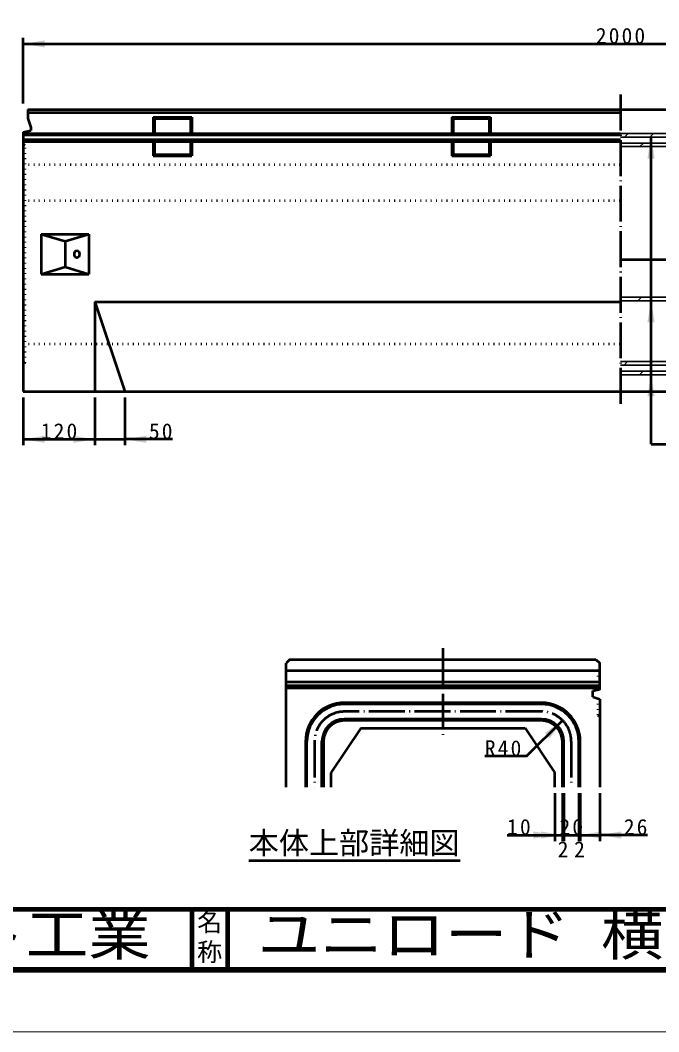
# Model space of a CAD drawing. Units: millimetres, scale not verified. Extents: x -2102 to 2102, y -1485 to 1485.
# Drawn here: x -190 to 879, y -1485 to 208 of the extents above; entities that cross this region are included whole.
import ezdxf
from ezdxf.enums import TextEntityAlignment as Align

# ---------------------------------------------------------------- set-up
doc = ezdxf.new("R2010")
doc.units = ezdxf.units.MM
doc.header["$LTSCALE"] = 5
doc.linetypes.add('DOTTED', pattern=[1.75, 0.25, -1.5])
doc.linetypes.add('LONG_DASHED_DOTTED', pattern=[15.25, 12, -1.5, 0.25, -1.5])
doc.layers.add('0-0_V-nasSTD', color=7, linetype='Continuous', lineweight=35)
doc.layers.add('0-1_0', color=7, linetype='Continuous', lineweight=50)
doc.styles.add('ＭＳ ゴシック', font='')
doc.styles.get('ＭＳ ゴシック').set_extended_font_data('MS Gothic')

msp = doc.modelspace()

# ---------------------------------------------------------------- linework, layer by layer
at = {"layer": '0-0_V-nasSTD'}
for p, q in [((815.314, 18.89), (917.314, 18.89)), ((821.747, 12.89), (827.747, 18.89)), ((864.173, 12.89), (870.173, 18.89)), ((815.314, 12.89), (917.314, 12.89)), ((815.314, 2.89), (917.314, 2.89)), ((847.673, -3.11), (853.673, 2.89)), ((917.314, -3.11), (815.314, -3.11)), ((815.314, -255.11), (917.314, -255.11)), ((815.314, -261.11), (917.314, -261.11)), ((844.231, -261.11), (850.231, -255.11)), ((815.314, -363.11), (917.314, -363.11)), ((917.314, -369.11), (815.314, -369.11)), ((821.084, -369.11), (827.084, -363.11)), ((863.511, -369.11), (869.511, -363.11)), ((815.314, -379.11), (917.314, -379.11)), ((815.314, -385.11), (917.314, -385.11)), ((847.011, -385.11), (853.011, -379.11))]:
    msp.add_line(p, q, dxfattribs=at)
at = {"layer": '0-0_V-nasSTD', "lineweight": 50}
for p, q in [((866.314, -501.11), (866.314, 12.89)), ((1918.314, -192.86), (815.314, -192.86)), ((261.586, -861.573), (774.086, -861.573)), ((255.336, -880.323), (780.336, -880.323)), ((255.336, -899.073), (780.336, -899.073)), ((255.336, -905.323), (780.336, -905.323)), ((255.336, -909.073), (780.336, -909.073)), ((780.336, -928.271), (780.336, -1075.624))]:
    msp.add_line(p, q, dxfattribs=at)
at = {"layer": '0-0_V-nasSTD', "lineweight": 100}
for p, q in [((97.5, -1280), (97.5, -1380)), ((157.5, -1280), (157.5, -1380))]:
    msp.add_line(p, q, dxfattribs=at)
at = {"layer": '0-0_V-nasSTD', "lineweight": 18}
for points in [[(-2102.5, -1485), (-2102.5, 1485), (2102.5, 1485), (2102.5, -1485)], [(-2002.5, -1385), (-2002.5, 1385), (2002.5, 1385), (2002.5, -1385)]]:
    msp.add_lwpolyline(points, close=True, dxfattribs=at)
at = {"layer": '0-0_V-nasSTD', "lineweight": 100}
msp.add_lwpolyline([(-1997.5, 1380), (-1997.5, -1380), (1997.5, -1380), (1997.5, 1380)], close=True, dxfattribs=at)
at = {"layer": '0-0_V-nasSTD'}
for points in [[(-184.686, 168.89), (-148.686, 162.89), (-148.686, 174.89)], [(860.314, -23.11), (866.314, 12.89), (872.314, -23.11)], [(860.314, -297.11), (866.314, -261.11), (872.314, -297.11)], [(860.314, -421.11), (866.314, -385.11), (872.314, -421.11)], [(-184.686, -493.11), (-148.686, -499.11), (-148.686, -487.11)], [(-100.686, -499.11), (-100.686, -487.11), (-64.686, -493.11)], [(-14.686, -493.11), (21.314, -499.11), (21.314, -487.11)], [(688.493, -984.931), (696.978, -993.416), (718.191, -963.717)], [(669.336, -1161.624), (669.336, -1149.624), (705.336, -1155.624)], [(681.836, -1161.624), (681.836, -1149.624), (717.836, -1155.624)], [(747.836, -1155.624), (783.836, -1161.624), (783.836, -1149.624)], [(780.336, -1155.624), (816.336, -1161.624), (816.336, -1149.624)]]:
    msp.add_solid(points, dxfattribs=at)
at = {"layer": '0-1_0'}
for p, q in [((-184.686, 68.89), (-184.686, 178.89)), ((-184.686, 168.89), (1815.314, 168.89)), ((-176.686, 58.89), (1815.314, 58.89)), ((-176.686, 53.89), (815.314, 53.89)), ((33.014, 46.19), (97.614, 46.19)), ((33.014, 46.19), (35.314, 43.89)), ((33.014, 46.19), (33.014, 18.905)), ((35.314, 43.89), (95.314, 43.89)), ((35.314, 43.89), (35.314, 18.905)), ((95.314, 43.89), (97.614, 46.19)), ((95.314, 43.89), (95.314, 18.905)), ((97.614, 46.19), (97.614, 18.905)), ((533.014, 46.19), (597.614, 46.19)), ((533.014, 46.19), (535.314, 43.89)), ((533.014, 46.19), (533.014, 18.905)), ((535.314, 43.89), (595.314, 43.89)), ((535.314, 43.89), (535.314, 18.905)), ((595.314, 43.89), (597.614, 46.19)), ((595.314, 43.89), (595.314, 18.905)), ((597.614, 46.19), (597.614, 18.905)), ((-184.686, 20.89), (-171.686, 23.89)), ((-184.686, 20.89), (-184.686, -413.11)), ((-184.686, 18.905), (815.314, 18.905)), ((-184.686, 16.89), (815.314, 16.89)), ((-184.686, 8.89), (815.314, 8.89)), ((-184.686, 5.532), (815.314, 5.532)), ((33.014, 5.532), (33.014, -18.41)), ((35.314, 5.532), (35.314, -16.11)), ((95.314, 5.532), (95.314, -16.11)), ((97.614, 5.532), (97.614, -18.41)), ((533.014, 5.532), (533.014, -18.41)), ((535.314, 5.532), (535.314, -16.11)), ((595.314, 5.532), (595.314, -16.11)), ((597.614, 5.532), (597.614, -18.41)), ((33.014, -18.41), (35.314, -16.11)), ((35.314, -16.11), (95.314, -16.11)), ((95.314, -16.11), (97.614, -18.41)), ((533.014, -18.41), (535.314, -16.11)), ((535.314, -16.11), (595.314, -16.11)), ((595.314, -16.11), (597.614, -18.41)), ((33.014, -18.41), (97.614, -18.41)), ((533.014, -18.41), (597.614, -18.41)), ((-154.686, -149.61), (-154.686, -216.61)), ((-154.686, -149.61), (-74.686, -149.61)), ((-74.686, -149.61), (-74.686, -216.61)), ((-114.686, -161.61), (-114.686, -204.61)), ((-154.686, -216.61), (-74.686, -216.61)), ((-64.686, -263.11), (-64.686, -413.11)), ((-64.686, -263.11), (-14.686, -413.11)), ((-64.686, -263.11), (815.314, -263.11)), ((-184.686, -413.11), (1815.314, -413.11)), ((-184.686, -423.11), (-184.686, -503.11)), ((-64.686, -423.11), (-64.686, -503.11)), ((-14.686, -423.11), (-14.686, -503.11)), ((65.314, -493.11), (-14.686, -493.11)), ((866.314, -501.11), (946.314, -501.11)), ((261.586, -861.573), (255.336, -867.823)), ((774.086, -861.573), (780.336, -867.823)), ((255.336, -1075.624), (255.336, -867.823)), ((769.086, -924.073), (769.086, -914.073)), ((769.086, -924.073), (780.336, -928.271)), ((682.836, -934.073), (352.836, -934.073)), ((682.836, -936.573), (352.836, -936.573)), ((682.836, -961.573), (352.836, -961.573)), ((682.836, -964.073), (352.836, -964.073)), ((658.087, -1023.821), (718.191, -963.717)), ((380.336, -976.573), (330.336, -1051.573)), ((380.336, -976.573), (655.336, -976.573)), ((655.336, -976.573), (705.336, -1051.573)), ((287.836, -999.073), (287.836, -1075.624)), ((290.336, -1075.624), (290.336, -999.073)), ((315.336, -1075.624), (315.336, -999.073)), ((317.836, -999.073), (317.836, -1075.624)), ((717.836, -1075.624), (717.836, -999.073)), ((720.336, -1075.624), (720.336, -999.073)), ((745.336, -1075.624), (745.336, -999.073)), ((747.836, -1075.624), (747.836, -999.073)), ((658.087, -1023.821), (588.087, -1023.821)), ((330.336, -1051.573), (330.336, -1075.624)), ((705.336, -1075.624), (705.336, -1051.573)), ((705.336, -1085.624), (705.336, -1165.624)), ((717.836, -1085.624), (717.836, -1165.624)), ((720.336, -1085.624), (720.336, -1165.624)), ((745.336, -1085.624), (745.336, -1165.624)), ((747.836, -1085.624), (747.836, -1165.624)), ((780.336, -1085.624), (780.336, -1165.624)), ((625.336, -1155.624), (705.336, -1155.624)), ((705.336, -1155.624), (717.836, -1155.624)), ((860.336, -1155.624), (780.336, -1155.624)), ((192.868, -1198.458), (546.877, -1198.458))]:
    msp.add_line(p, q, dxfattribs=at)
at = {"layer": '0-1_0', "linetype": 'LONG_DASHED_DOTTED'}
for p, q in [((815.314, 83.89), (815.314, -438.11)), ((517.836, -842.823), (517.836, -995.323)), ((682.836, -949.073), (352.836, -949.073)), ((302.836, -999.073), (302.836, -1075.624)), ((732.836, -999.073), (732.836, -1075.624))]:
    msp.add_line(p, q, dxfattribs=at)
at = {"layer": '0-1_0', "linetype": 'DOTTED'}
for p, q in [((-181.686, -1.11), (-184.686, 0.89)), ((-181.686, -365.11), (-181.686, -1.11)), ((-184.686, -23.11), (-181.686, -21.11)), ((-184.686, -33.11), (815.314, -33.11)), ((-184.686, -93.11), (815.314, -93.11)), ((-184.686, -333.11), (815.314, -333.11)), ((-184.686, -343.11), (-181.686, -345.11)), ((-181.686, -365.11), (-184.686, -367.11)), ((777.461, -880.323), (780.336, -877.448)), ((777.461, -880.323), (777.461, -912.198))]:
    msp.add_line(p, q, dxfattribs=at)
at = {"layer": '0-1_0', "lineweight": 100}
msp.add_line((-1997.5, -1280), (1997.5, -1280), dxfattribs=at)
at = {"layer": '0-1_0'}
for points in [[(-176.686, 58.89), (-176.686, 43.89), (-171.686, 28.89), (-171.686, 23.89)], [(-154.686, -149.61), (-114.686, -161.61), (-74.686, -149.61)], [(-154.686, -216.61), (-114.686, -204.61), (-74.686, -216.61)], [(-184.686, -493.11), (-64.686, -493.11), (-14.686, -493.11)], [(769.086, -914.073), (780.336, -911.554), (780.336, -867.823)], [(717.836, -1155.624), (720.336, -1155.624), (745.336, -1155.624), (747.836, -1155.624), (780.336, -1155.624)]]:
    msp.add_lwpolyline(points, dxfattribs=at)
at = {"layer": '0-1_0', "linetype": 'DOTTED'}
msp.add_lwpolyline([(777.461, -927.198), (777.461, -955.323), (780.336, -958.198)], dxfattribs=at)
at = {"layer": '0-1_0'}
for centre, radius, start, end in [((352.836, -999.073), 65, 90, 180), ((352.836, -999.073), 62.5, 90, 180), ((682.836, -999.073), 65, 0, 90), ((682.836, -999.073), 62.5, 0, 90), ((352.836, -999.073), 37.5, 90, 180), ((352.836, -999.073), 35, 90, 180), ((682.836, -999.073), 37.5, 0, 90), ((682.836, -999.073), 35, 0, 90)]:
    msp.add_arc(centre, radius, start, end, dxfattribs=at)
at = {"layer": '0-1_0', "linetype": 'LONG_DASHED_DOTTED'}
for centre, start, end in [((352.836, -999.073), 90, 180), ((682.836, -999.073), 0, 90)]:
    msp.add_arc(centre, 50, start, end, dxfattribs=at)
at = {"layer": '0-1_0'}
msp.add_ellipse((-94.686, -183.11), major_axis=(0, 6), ratio=0.707107, dxfattribs=at)

# ---------------------------------------------------------------- texts
at = {"layer": '0-0_V-nasSTD', "style": 'ＭＳ ゴシック'}
for s, height, p in [('本体上部詳細図', 36.95, (192.868, -1198.458)), ('2', 26.39, (710.086, -1200.624)), ('2', 26.39, (737.586, -1200.624)), ('名', 30.79, (106.482, -1326.001)), ('称', 30.79, (106.476, -1375.99))]:
    msp.add_text(s, height=height, dxfattribs=at).set_placement(p, align=Align.BOTTOM_LEFT)
at = {"layer": '0-0_V-nasSTD', "style": 'ＭＳ ゴシック', "width": 1.1}
for s, p in [('株式会社船生コンクリート工業', (-1434.221, -1377.45)), ('ユニロード 横断', (208, -1377.53))]:
    msp.add_text(s, height=69.65, dxfattribs=at).set_placement(p, align=Align.BOTTOM_LEFT)
at = {"layer": '0-0_V-nasSTD', "char_height": 26.39, "attachment_point": 7, "style": 'ＭＳ ゴシック'}
for s, insert in [('\\T1.2;2000', (773.914, 168.89)), ('\\T1.2;120', (-155.286, -493.11)), ('\\T1.2;50', (25.714, -493.11)), ('\\T1.2;R40', (588.087, -1023.821)), ('\\T1.2;10', (625.336, -1155.624)), ('\\T1.2;20', (713.036, -1155.624)), ('\\T1.2;26', (820.736, -1155.624))]:
    msp.add_mtext(s, dxfattribs=dict(at, insert=insert))

doc.saveas('drawing.dxf')
